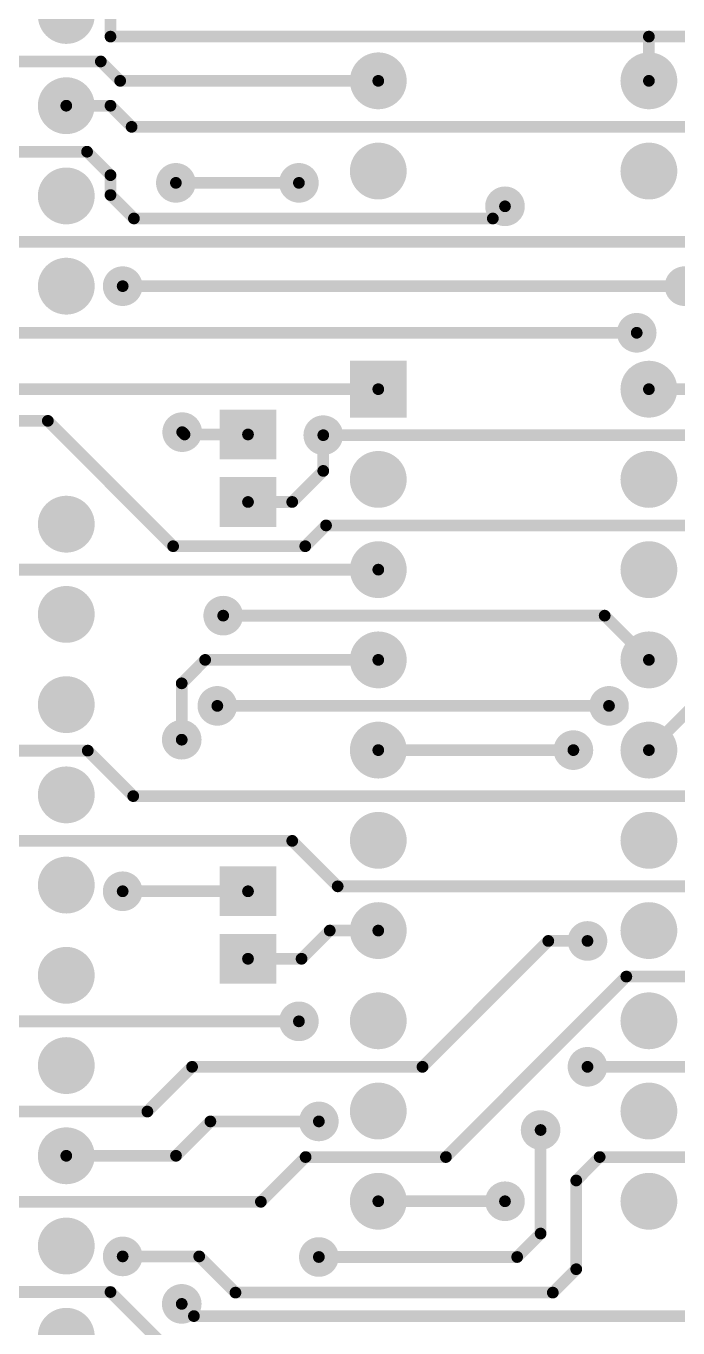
# Model space of a CAD drawing. Extents: x 0 to 107, y 0 to 143.
# Drawn here: x 30.72 to 49.08, y 32.93 to 69.58 of the extents above; entities that cross this region are included whole.
import ezdxf

# ---------------------------------------------------------------- set-up
doc = ezdxf.new("R2010")
doc.units = 0
for name, color, linetype in [('Top', 9, 'CONTINUOUS'), ('Top_Mask', 6, 'CONTINUOUS'), ('Top_Paste', 7, 'CONTINUOUS')]:
    doc.layers.add(name, color=color, linetype=linetype)

msp = doc.modelspace()

# ---------------------------------------------------------------- linework, layer by layer
at = {"layer": 'Top', "linetype": 'CONTINUOUS', "const_width": 0.33}
for points in [[(33.0955, 69.2802), (33.0955, 71.1701)], [(48.2567, 69.2802), (33.0955, 69.2802)], [(48.2567, 68.0351), (48.2567, 69.2802)], [(63.7354, 69.2802), (48.2567, 69.2802)], [(48.2567, 69.2802), (48.2567, 69.2802)], [(24.1905, 68.5803), (32.8229, 68.5803)], [(32.8229, 68.5803), (33.3681, 68.0351)], [(33.3681, 68.0351), (40.6367, 68.0351)], [(33.0955, 67.3352), (31.8504, 67.3352)], [(33.6904, 66.7403), (33.0955, 67.3352)], [(50.6567, 66.7403), (33.6904, 66.7403)], [(32.4355, 66.0403), (28.823, 66.0403)], [(33.0955, 65.3803), (32.4355, 66.0403)], [(33.0955, 64.8203), (33.0955, 65.3803)], [(34.9368, 65.1633), (38.4015, 65.1633)], [(33.7555, 64.1603), (33.0955, 64.8203)], [(44.2047, 64.5033), (43.8617, 64.1603)], [(44.2047, 64.5033), (44.2047, 64.5033)], [(43.8617, 64.1603), (33.7555, 64.1603)], [(50.2627, 63.5003), (5.0467, 63.5003)], [(33.4385, 62.2552), (49.2597, 62.2552)], [(24.8505, 60.9432), (47.9137, 60.9432)], [(40.6367, 59.3552), (19.2015, 59.3551)], [(48.2567, 59.3551), (54.4304, 59.3551)], [(31.3315, 58.4633), (22.4965, 58.4633)], [(34.8596, 54.9352), (31.3315, 58.4633)], [(35.1145, 58.1464), (35.1145, 58.1464)], [(35.1145, 58.1464), (35.1807, 58.0802)], [(35.1807, 58.0802), (36.9679, 58.0802)], [(39.0875, 57.0548), (39.0875, 58.0602)], [(39.0875, 58.0602), (51.5076, 58.0602)], [(38.213, 56.1802), (39.0875, 57.0548)], [(36.9679, 56.1802), (38.213, 56.1802)], [(39.1654, 55.5202), (38.5804, 54.9352)], [(49.5017, 55.5202), (39.1654, 55.5202)], [(38.5804, 54.9352), (34.8596, 54.9352)], [(30.1566, 54.2752), (40.6367, 54.2752)], [(36.2695, 52.9802), (47.0117, 52.9802)], [(47.0117, 52.9802), (48.2567, 51.7352)], [(35.1015, 51.0751), (35.7616, 51.7352)], [(35.7616, 51.7352), (40.6367, 51.7352)], [(35.1015, 49.4884), (35.1015, 51.0751)], [(47.1337, 50.4402), (36.1045, 50.4402)], [(49.5017, 50.4402), (48.2567, 49.1951)], [(32.4555, 49.1803), (8.048, 49.1803)], [(33.7356, 47.9002), (32.4555, 49.1803)], [(40.6367, 49.1951), (46.1308, 49.1952)], [(58.2754, 47.9002), (33.7356, 47.9002)], [(38.213, 46.6403), (13.5897, 46.6403)], [(39.4932, 45.3602), (38.213, 46.6403)], [(57.9954, 45.3602), (39.4932, 45.3602)], [(36.9679, 45.2214), (33.4385, 45.2215)], [(39.2698, 44.1152), (38.4761, 43.3214)], [(40.6367, 44.1152), (39.2698, 44.1152)], [(45.4247, 43.8232), (41.8817, 40.2802)], [(46.5277, 43.8232), (45.4247, 43.8232)], [(38.4761, 43.3214), (36.9679, 43.3214)], [(47.6217, 42.8202), (42.5417, 37.7402)], [(59.1642, 42.8202), (47.6217, 42.8202)], [(17.7333, 41.5603), (38.4015, 41.5603)], [(35.3941, 40.2802), (34.1342, 39.0203)], [(41.8817, 40.2802), (35.3941, 40.2802)], [(46.5277, 40.2802), (61.1454, 40.2802)], [(34.1342, 39.0203), (7.2053, 39.0203)], [(35.9081, 38.7432), (34.9401, 37.7752)], [(38.9628, 38.7432), (35.9081, 38.7432)], [(45.2077, 38.5012), (45.2077, 35.5862)], [(34.9401, 37.7752), (31.8504, 37.7752)], [(38.5899, 37.7402), (37.33, 36.4803)], [(42.5417, 37.7402), (38.5899, 37.7402)], [(46.2107, 37.0802), (46.8707, 37.7402)], [(46.8707, 37.7402), (63.6855, 37.7402)], [(46.2107, 34.5832), (46.2107, 37.0802)], [(40.6367, 36.4952), (44.2047, 36.4951)], [(37.33, 36.4803), (13.0366, 36.4803)], [(45.2077, 35.5862), (44.5477, 34.9262)], [(33.4385, 34.9433), (35.5945, 34.9433)], [(35.5945, 34.9433), (36.6145, 33.9232)], [(44.5477, 34.9262), (38.9628, 34.9262)], [(45.5507, 33.9232), (46.2107, 34.5832)], [(5.3896, 33.9403), (33.0955, 33.9403)], [(33.0955, 33.9403), (34.7756, 32.2602)], [(36.6145, 33.9232), (45.5507, 33.9232)], [(35.4445, 33.2632), (35.1015, 33.6062)], [(35.1015, 33.6062), (35.1015, 33.6062)], [(58.6054, 33.2632), (35.4445, 33.2632)]]:
    msp.add_lwpolyline(points, dxfattribs=at)
at = {"layer": 'Top', "linetype": 'CONTINUOUS'}
for points, const_width in [([(31.4754, 69.8752, 1), (32.2254, 69.8752, 1), (31.4754, 69.8752, 1)], 0.75), ([(33.013, 69.2802, 1), (33.178, 69.2802, 1), (33.013, 69.2802, 1)], 0.165), ([(33.013, 69.2802, 1), (33.178, 69.2802, 1), (33.013, 69.2802, 1)], 0.165), ([(48.1742, 69.2802, 1), (48.3392, 69.2802, 1), (48.1742, 69.2802, 1)], 0.165), ([(48.1742, 69.2802, 1), (48.3392, 69.2802, 1), (48.1742, 69.2802, 1)], 0.165), ([(48.1742, 69.2802, 1), (48.3392, 69.2802, 1), (48.1742, 69.2802, 1)], 0.165), ([(48.1742, 69.2802, 1), (48.3392, 69.2802, 1), (48.1742, 69.2802, 1)], 0.165), ([(32.7404, 68.5803, 1), (32.9054, 68.5803, 1), (32.7404, 68.5803, 1)], 0.165), ([(32.7404, 68.5803, 1), (32.9054, 68.5803, 1), (32.7404, 68.5803, 1)], 0.165), ([(40.2617, 68.0351, 1), (41.0117, 68.0351, 1), (40.2617, 68.0351, 1)], 0.75), ([(47.8817, 68.0351, 1), (48.6317, 68.0351, 1), (47.8817, 68.0351, 1)], 0.75), ([(33.2856, 68.0351, 1), (33.4506, 68.0351, 1), (33.2856, 68.0351, 1)], 0.165), ([(33.2856, 68.0351, 1), (33.4506, 68.0351, 1), (33.2856, 68.0351, 1)], 0.165), ([(40.5542, 68.0351, 1), (40.7192, 68.0351, 1), (40.5542, 68.0351, 1)], 0.165), ([(48.1742, 68.0351, 1), (48.3392, 68.0351, 1), (48.1742, 68.0351, 1)], 0.165), ([(31.4754, 67.3352, 1), (32.2254, 67.3352, 1), (31.4754, 67.3352, 1)], 0.75), ([(31.7679, 67.3352, 1), (31.9329, 67.3352, 1), (31.7679, 67.3352, 1)], 0.165), ([(33.013, 67.3352, 1), (33.178, 67.3352, 1), (33.013, 67.3352, 1)], 0.165), ([(33.013, 67.3352, 1), (33.178, 67.3352, 1), (33.013, 67.3352, 1)], 0.165), ([(33.6079, 66.7403, 1), (33.7729, 66.7403, 1), (33.6079, 66.7403, 1)], 0.165), ([(33.6079, 66.7403, 1), (33.7729, 66.7403, 1), (33.6079, 66.7403, 1)], 0.165), ([(32.353, 66.0403, 1), (32.518, 66.0403, 1), (32.353, 66.0403, 1)], 0.165), ([(32.353, 66.0403, 1), (32.518, 66.0403, 1), (32.353, 66.0403, 1)], 0.165), ([(40.2617, 65.4952, 1), (41.0117, 65.4952, 1), (40.2617, 65.4952, 1)], 0.75), ([(47.8817, 65.4952, 1), (48.6317, 65.4952, 1), (47.8817, 65.4952, 1)], 0.75), ([(34.6828, 65.1633, 1), (35.1908, 65.1633, 1), (34.6828, 65.1633, 1)], 0.508), ([(38.1475, 65.1633, 1), (38.6555, 65.1633, 1), (38.1475, 65.1633, 1)], 0.508), ([(31.4754, 64.7952, 1), (32.2254, 64.7952, 1), (31.4754, 64.7952, 1)], 0.75), ([(33.013, 65.3803, 1), (33.178, 65.3803, 1), (33.013, 65.3803, 1)], 0.165), ([(33.013, 65.3803, 1), (33.178, 65.3803, 1), (33.013, 65.3803, 1)], 0.165), ([(34.8543, 65.1633, 1), (35.0193, 65.1633, 1), (34.8543, 65.1633, 1)], 0.165), ([(38.319, 65.1633, 1), (38.484, 65.1633, 1), (38.319, 65.1633, 1)], 0.165), ([(33.013, 64.8203, 1), (33.178, 64.8203, 1), (33.013, 64.8203, 1)], 0.165), ([(33.013, 64.8203, 1), (33.178, 64.8203, 1), (33.013, 64.8203, 1)], 0.165), ([(43.9507, 64.5033, 1), (44.4587, 64.5033, 1), (43.9507, 64.5033, 1)], 0.508), ([(44.1222, 64.5033, 1), (44.2872, 64.5033, 1), (44.1222, 64.5033, 1)], 0.165), ([(44.1222, 64.5033, 1), (44.2872, 64.5033, 1), (44.1222, 64.5033, 1)], 0.165), ([(33.673, 64.1603, 1), (33.838, 64.1603, 1), (33.673, 64.1603, 1)], 0.165), ([(33.673, 64.1603, 1), (33.838, 64.1603, 1), (33.673, 64.1603, 1)], 0.165), ([(43.7792, 64.1603, 1), (43.9442, 64.1603, 1), (43.7792, 64.1603, 1)], 0.165), ([(43.7792, 64.1603, 1), (43.9442, 64.1603, 1), (43.7792, 64.1603, 1)], 0.165), ([(31.4754, 62.2552, 1), (32.2254, 62.2552, 1), (31.4754, 62.2552, 1)], 0.75), ([(33.1845, 62.2552, 1), (33.6925, 62.2552, 1), (33.1845, 62.2552, 1)], 0.508), ([(49.0057, 62.2552, 1), (49.5137, 62.2552, 1), (49.0057, 62.2552, 1)], 0.508), ([(33.356, 62.2552, 1), (33.521, 62.2552, 1), (33.356, 62.2552, 1)], 0.165), ([(47.6597, 60.9432, 1), (48.1677, 60.9432, 1), (47.6597, 60.9432, 1)], 0.508), ([(47.8312, 60.9432, 1), (47.9962, 60.9432, 1), (47.8312, 60.9432, 1)], 0.165), ([(47.8817, 59.3551, 1), (48.6317, 59.3551, 1), (47.8817, 59.3551, 1)], 0.75), ([(40.5542, 59.3552, 1), (40.7192, 59.3552, 1), (40.5542, 59.3552, 1)], 0.165), ([(48.1742, 59.3551, 1), (48.3392, 59.3551, 1), (48.1742, 59.3551, 1)], 0.165), ([(34.8605, 58.1464, 1), (35.3685, 58.1464, 1), (34.8605, 58.1464, 1)], 0.508), ([(31.249, 58.4633, 1), (31.414, 58.4633, 1), (31.249, 58.4633, 1)], 0.165), ([(31.249, 58.4633, 1), (31.414, 58.4633, 1), (31.249, 58.4633, 1)], 0.165), ([(35.032, 58.1464, 1), (35.197, 58.1464, 1), (35.032, 58.1464, 1)], 0.165), ([(35.032, 58.1464, 1), (35.197, 58.1464, 1), (35.032, 58.1464, 1)], 0.165), ([(38.8335, 58.0602, 1), (39.3415, 58.0602, 1), (38.8335, 58.0602, 1)], 0.508), ([(35.0982, 58.0802, 1), (35.2632, 58.0802, 1), (35.0982, 58.0802, 1)], 0.165), ([(35.0982, 58.0802, 1), (35.2632, 58.0802, 1), (35.0982, 58.0802, 1)], 0.165), ([(36.8854, 58.0802, 1), (37.0504, 58.0802, 1), (36.8854, 58.0802, 1)], 0.165), ([(39.005, 58.0602, 1), (39.17, 58.0602, 1), (39.005, 58.0602, 1)], 0.165), ([(39.005, 58.0602, 1), (39.17, 58.0602, 1), (39.005, 58.0602, 1)], 0.165), ([(40.2617, 56.8152, 1), (41.0117, 56.8152, 1), (40.2617, 56.8152, 1)], 0.75), ([(47.8817, 56.8151, 1), (48.6317, 56.8151, 1), (47.8817, 56.8151, 1)], 0.75), ([(39.005, 57.0548, 1), (39.17, 57.0548, 1), (39.005, 57.0548, 1)], 0.165), ([(39.005, 57.0548, 1), (39.17, 57.0548, 1), (39.005, 57.0548, 1)], 0.165), ([(31.4754, 55.5552, 1), (32.2254, 55.5552, 1), (31.4754, 55.5552, 1)], 0.75), ([(36.8854, 56.1802, 1), (37.0504, 56.1802, 1), (36.8854, 56.1802, 1)], 0.165), ([(38.1305, 56.1802, 1), (38.2955, 56.1802, 1), (38.1305, 56.1802, 1)], 0.165), ([(38.1305, 56.1802, 1), (38.2955, 56.1802, 1), (38.1305, 56.1802, 1)], 0.165), ([(39.0829, 55.5202, 1), (39.2479, 55.5202, 1), (39.0829, 55.5202, 1)], 0.165), ([(39.0829, 55.5202, 1), (39.2479, 55.5202, 1), (39.0829, 55.5202, 1)], 0.165), ([(34.7771, 54.9352, 1), (34.9421, 54.9352, 1), (34.7771, 54.9352, 1)], 0.165), ([(34.7771, 54.9352, 1), (34.9421, 54.9352, 1), (34.7771, 54.9352, 1)], 0.165), ([(38.4979, 54.9352, 1), (38.6629, 54.9352, 1), (38.4979, 54.9352, 1)], 0.165), ([(38.4979, 54.9352, 1), (38.6629, 54.9352, 1), (38.4979, 54.9352, 1)], 0.165), ([(40.2617, 54.2752, 1), (41.0117, 54.2752, 1), (40.2617, 54.2752, 1)], 0.75), ([(47.8817, 54.2751, 1), (48.6317, 54.2751, 1), (47.8817, 54.2751, 1)], 0.75), ([(40.5542, 54.2752, 1), (40.7192, 54.2752, 1), (40.5542, 54.2752, 1)], 0.165), ([(31.4754, 53.0152, 1), (32.2254, 53.0152, 1), (31.4754, 53.0152, 1)], 0.75), ([(36.0155, 52.9802, 1), (36.5235, 52.9802, 1), (36.0155, 52.9802, 1)], 0.508), ([(36.187, 52.9802, 1), (36.352, 52.9802, 1), (36.187, 52.9802, 1)], 0.165), ([(46.9292, 52.9802, 1), (47.0942, 52.9802, 1), (46.9292, 52.9802, 1)], 0.165), ([(46.9292, 52.9802, 1), (47.0942, 52.9802, 1), (46.9292, 52.9802, 1)], 0.165), ([(40.2617, 51.7352, 1), (41.0117, 51.7352, 1), (40.2617, 51.7352, 1)], 0.75), ([(47.8817, 51.7352, 1), (48.6317, 51.7352, 1), (47.8817, 51.7352, 1)], 0.75), ([(35.6791, 51.7352, 1), (35.8441, 51.7352, 1), (35.6791, 51.7352, 1)], 0.165), ([(35.6791, 51.7352, 1), (35.8441, 51.7352, 1), (35.6791, 51.7352, 1)], 0.165), ([(40.5542, 51.7352, 1), (40.7192, 51.7352, 1), (40.5542, 51.7352, 1)], 0.165), ([(48.1742, 51.7352, 1), (48.3392, 51.7352, 1), (48.1742, 51.7352, 1)], 0.165), ([(31.4754, 50.4752, 1), (32.2254, 50.4752, 1), (31.4754, 50.4752, 1)], 0.75), ([(35.019, 51.0751, 1), (35.184, 51.0751, 1), (35.019, 51.0751, 1)], 0.165), ([(35.019, 51.0751, 1), (35.184, 51.0751, 1), (35.019, 51.0751, 1)], 0.165), ([(35.8505, 50.4402, 1), (36.3585, 50.4402, 1), (35.8505, 50.4402, 1)], 0.508), ([(46.8797, 50.4402, 1), (47.3877, 50.4402, 1), (46.8797, 50.4402, 1)], 0.508), ([(36.022, 50.4402, 1), (36.187, 50.4402, 1), (36.022, 50.4402, 1)], 0.165), ([(47.0512, 50.4402, 1), (47.2162, 50.4402, 1), (47.0512, 50.4402, 1)], 0.165), ([(34.8475, 49.4884, 1), (35.3555, 49.4884, 1), (34.8475, 49.4884, 1)], 0.508), ([(40.2617, 49.1951, 1), (41.0117, 49.1951, 1), (40.2617, 49.1951, 1)], 0.75), ([(47.8817, 49.1951, 1), (48.6317, 49.1951, 1), (47.8817, 49.1951, 1)], 0.75), ([(35.019, 49.4884, 1), (35.184, 49.4884, 1), (35.019, 49.4884, 1)], 0.165), ([(45.8768, 49.1952, 1), (46.3848, 49.1952, 1), (45.8768, 49.1952, 1)], 0.508), ([(32.373, 49.1803, 1), (32.538, 49.1803, 1), (32.373, 49.1803, 1)], 0.165), ([(32.373, 49.1803, 1), (32.538, 49.1803, 1), (32.373, 49.1803, 1)], 0.165), ([(40.5542, 49.1951, 1), (40.7192, 49.1951, 1), (40.5542, 49.1951, 1)], 0.165), ([(46.0483, 49.1952, 1), (46.2133, 49.1952, 1), (46.0483, 49.1952, 1)], 0.165), ([(48.1742, 49.1951, 1), (48.3392, 49.1951, 1), (48.1742, 49.1951, 1)], 0.165), ([(31.4754, 47.9352, 1), (32.2254, 47.9352, 1), (31.4754, 47.9352, 1)], 0.75), ([(33.6531, 47.9002, 1), (33.8181, 47.9002, 1), (33.6531, 47.9002, 1)], 0.165), ([(33.6531, 47.9002, 1), (33.8181, 47.9002, 1), (33.6531, 47.9002, 1)], 0.165), ([(40.2617, 46.6551, 1), (41.0117, 46.6551, 1), (40.2617, 46.6551, 1)], 0.75), ([(47.8817, 46.6551, 1), (48.6317, 46.6551, 1), (47.8817, 46.6551, 1)], 0.75), ([(38.1305, 46.6403, 1), (38.2955, 46.6403, 1), (38.1305, 46.6403, 1)], 0.165), ([(38.1305, 46.6403, 1), (38.2955, 46.6403, 1), (38.1305, 46.6403, 1)], 0.165), ([(31.4754, 45.3952, 1), (32.2254, 45.3952, 1), (31.4754, 45.3952, 1)], 0.75), ([(33.1845, 45.2215, 1), (33.6925, 45.2215, 1), (33.1845, 45.2215, 1)], 0.508), ([(39.4107, 45.3602, 1), (39.5757, 45.3602, 1), (39.4107, 45.3602, 1)], 0.165), ([(39.4107, 45.3602, 1), (39.5757, 45.3602, 1), (39.4107, 45.3602, 1)], 0.165), ([(33.356, 45.2215, 1), (33.521, 45.2215, 1), (33.356, 45.2215, 1)], 0.165), ([(36.8854, 45.2214, 1), (37.0504, 45.2214, 1), (36.8854, 45.2214, 1)], 0.165), ([(40.2617, 44.1152, 1), (41.0117, 44.1152, 1), (40.2617, 44.1152, 1)], 0.75), ([(47.8817, 44.1152, 1), (48.6317, 44.1152, 1), (47.8817, 44.1152, 1)], 0.75), ([(39.1873, 44.1152, 1), (39.3523, 44.1152, 1), (39.1873, 44.1152, 1)], 0.165), ([(39.1873, 44.1152, 1), (39.3523, 44.1152, 1), (39.1873, 44.1152, 1)], 0.165), ([(40.5542, 44.1152, 1), (40.7192, 44.1152, 1), (40.5542, 44.1152, 1)], 0.165), ([(45.3422, 43.8232, 1), (45.5072, 43.8232, 1), (45.3422, 43.8232, 1)], 0.165), ([(45.3422, 43.8232, 1), (45.5072, 43.8232, 1), (45.3422, 43.8232, 1)], 0.165), ([(46.2737, 43.8232, 1), (46.7817, 43.8232, 1), (46.2737, 43.8232, 1)], 0.508), ([(46.4452, 43.8232, 1), (46.6102, 43.8232, 1), (46.4452, 43.8232, 1)], 0.165), ([(31.4754, 42.8552, 1), (32.2254, 42.8552, 1), (31.4754, 42.8552, 1)], 0.75), ([(36.8854, 43.3214, 1), (37.0504, 43.3214, 1), (36.8854, 43.3214, 1)], 0.165), ([(38.3936, 43.3214, 1), (38.5586, 43.3214, 1), (38.3936, 43.3214, 1)], 0.165), ([(38.3936, 43.3214, 1), (38.5586, 43.3214, 1), (38.3936, 43.3214, 1)], 0.165), ([(47.5392, 42.8202, 1), (47.7042, 42.8202, 1), (47.5392, 42.8202, 1)], 0.165), ([(47.5392, 42.8202, 1), (47.7042, 42.8202, 1), (47.5392, 42.8202, 1)], 0.165), ([(40.2617, 41.5751, 1), (41.0117, 41.5751, 1), (40.2617, 41.5751, 1)], 0.75), ([(47.8817, 41.5751, 1), (48.6317, 41.5751, 1), (47.8817, 41.5751, 1)], 0.75), ([(38.1475, 41.5603, 1), (38.6555, 41.5603, 1), (38.1475, 41.5603, 1)], 0.508), ([(38.319, 41.5603, 1), (38.484, 41.5603, 1), (38.319, 41.5603, 1)], 0.165), ([(31.4754, 40.3152, 1), (32.2254, 40.3152, 1), (31.4754, 40.3152, 1)], 0.75), ([(46.2737, 40.2802, 1), (46.7817, 40.2802, 1), (46.2737, 40.2802, 1)], 0.508), ([(35.3116, 40.2802, 1), (35.4766, 40.2802, 1), (35.3116, 40.2802, 1)], 0.165), ([(35.3116, 40.2802, 1), (35.4766, 40.2802, 1), (35.3116, 40.2802, 1)], 0.165), ([(41.7992, 40.2802, 1), (41.9642, 40.2802, 1), (41.7992, 40.2802, 1)], 0.165), ([(41.7992, 40.2802, 1), (41.9642, 40.2802, 1), (41.7992, 40.2802, 1)], 0.165), ([(46.4452, 40.2802, 1), (46.6102, 40.2802, 1), (46.4452, 40.2802, 1)], 0.165), ([(40.2617, 39.0351, 1), (41.0117, 39.0351, 1), (40.2617, 39.0351, 1)], 0.75), ([(47.8817, 39.0351, 1), (48.6317, 39.0351, 1), (47.8817, 39.0351, 1)], 0.75), ([(38.7088, 38.7432, 1), (39.2168, 38.7432, 1), (38.7088, 38.7432, 1)], 0.508), ([(34.0517, 39.0203, 1), (34.2167, 39.0203, 1), (34.0517, 39.0203, 1)], 0.165), ([(34.0517, 39.0203, 1), (34.2167, 39.0203, 1), (34.0517, 39.0203, 1)], 0.165), ([(35.8256, 38.7432, 1), (35.9906, 38.7432, 1), (35.8256, 38.7432, 1)], 0.165), ([(35.8256, 38.7432, 1), (35.9906, 38.7432, 1), (35.8256, 38.7432, 1)], 0.165), ([(38.8803, 38.7432, 1), (39.0453, 38.7432, 1), (38.8803, 38.7432, 1)], 0.165), ([(44.9537, 38.5012, 1), (45.4617, 38.5012, 1), (44.9537, 38.5012, 1)], 0.508), ([(31.4754, 37.7752, 1), (32.2254, 37.7752, 1), (31.4754, 37.7752, 1)], 0.75), ([(45.1252, 38.5012, 1), (45.2902, 38.5012, 1), (45.1252, 38.5012, 1)], 0.165), ([(31.7679, 37.7752, 1), (31.9329, 37.7752, 1), (31.7679, 37.7752, 1)], 0.165), ([(34.8576, 37.7752, 1), (35.0226, 37.7752, 1), (34.8576, 37.7752, 1)], 0.165), ([(34.8576, 37.7752, 1), (35.0226, 37.7752, 1), (34.8576, 37.7752, 1)], 0.165), ([(38.5074, 37.7402, 1), (38.6724, 37.7402, 1), (38.5074, 37.7402, 1)], 0.165), ([(38.5074, 37.7402, 1), (38.6724, 37.7402, 1), (38.5074, 37.7402, 1)], 0.165), ([(42.4592, 37.7402, 1), (42.6242, 37.7402, 1), (42.4592, 37.7402, 1)], 0.165), ([(42.4592, 37.7402, 1), (42.6242, 37.7402, 1), (42.4592, 37.7402, 1)], 0.165), ([(46.7882, 37.7402, 1), (46.9532, 37.7402, 1), (46.7882, 37.7402, 1)], 0.165), ([(46.7882, 37.7402, 1), (46.9532, 37.7402, 1), (46.7882, 37.7402, 1)], 0.165), ([(40.2617, 36.4952, 1), (41.0117, 36.4952, 1), (40.2617, 36.4952, 1)], 0.75), ([(46.1282, 37.0802, 1), (46.2932, 37.0802, 1), (46.1282, 37.0802, 1)], 0.165), ([(46.1282, 37.0802, 1), (46.2932, 37.0802, 1), (46.1282, 37.0802, 1)], 0.165), ([(47.8817, 36.4952, 1), (48.6317, 36.4952, 1), (47.8817, 36.4952, 1)], 0.75), ([(40.5542, 36.4952, 1), (40.7192, 36.4952, 1), (40.5542, 36.4952, 1)], 0.165), ([(43.9507, 36.4951, 1), (44.4587, 36.4951, 1), (43.9507, 36.4951, 1)], 0.508), ([(44.1222, 36.4951, 1), (44.2872, 36.4951, 1), (44.1222, 36.4951, 1)], 0.165), ([(37.2475, 36.4803, 1), (37.4125, 36.4803, 1), (37.2475, 36.4803, 1)], 0.165), ([(37.2475, 36.4803, 1), (37.4125, 36.4803, 1), (37.2475, 36.4803, 1)], 0.165), ([(31.4754, 35.2352, 1), (32.2254, 35.2352, 1), (31.4754, 35.2352, 1)], 0.75), ([(45.1252, 35.5862, 1), (45.2902, 35.5862, 1), (45.1252, 35.5862, 1)], 0.165), ([(45.1252, 35.5862, 1), (45.2902, 35.5862, 1), (45.1252, 35.5862, 1)], 0.165), ([(33.1845, 34.9433, 1), (33.6925, 34.9433, 1), (33.1845, 34.9433, 1)], 0.508), ([(38.7088, 34.9262, 1), (39.2168, 34.9262, 1), (38.7088, 34.9262, 1)], 0.508), ([(33.356, 34.9433, 1), (33.521, 34.9433, 1), (33.356, 34.9433, 1)], 0.165), ([(35.512, 34.9433, 1), (35.677, 34.9433, 1), (35.512, 34.9433, 1)], 0.165), ([(35.512, 34.9433, 1), (35.677, 34.9433, 1), (35.512, 34.9433, 1)], 0.165), ([(38.8803, 34.9262, 1), (39.0453, 34.9262, 1), (38.8803, 34.9262, 1)], 0.165), ([(44.4652, 34.9262, 1), (44.6302, 34.9262, 1), (44.4652, 34.9262, 1)], 0.165), ([(44.4652, 34.9262, 1), (44.6302, 34.9262, 1), (44.4652, 34.9262, 1)], 0.165), ([(46.1282, 34.5832, 1), (46.2932, 34.5832, 1), (46.1282, 34.5832, 1)], 0.165), ([(46.1282, 34.5832, 1), (46.2932, 34.5832, 1), (46.1282, 34.5832, 1)], 0.165), ([(33.013, 33.9403, 1), (33.178, 33.9403, 1), (33.013, 33.9403, 1)], 0.165), ([(33.013, 33.9403, 1), (33.178, 33.9403, 1), (33.013, 33.9403, 1)], 0.165), ([(34.8475, 33.6062, 1), (35.3555, 33.6062, 1), (34.8475, 33.6062, 1)], 0.508), ([(36.532, 33.9232, 1), (36.697, 33.9232, 1), (36.532, 33.9232, 1)], 0.165), ([(36.532, 33.9232, 1), (36.697, 33.9232, 1), (36.532, 33.9232, 1)], 0.165), ([(45.4682, 33.9232, 1), (45.6332, 33.9232, 1), (45.4682, 33.9232, 1)], 0.165), ([(45.4682, 33.9232, 1), (45.6332, 33.9232, 1), (45.4682, 33.9232, 1)], 0.165), ([(35.019, 33.6062, 1), (35.184, 33.6062, 1), (35.019, 33.6062, 1)], 0.165), ([(35.019, 33.6062, 1), (35.184, 33.6062, 1), (35.019, 33.6062, 1)], 0.165), ([(31.4754, 32.6952, 1), (32.2254, 32.6952, 1), (31.4754, 32.6952, 1)], 0.75), ([(35.362, 33.2632, 1), (35.527, 33.2632, 1), (35.362, 33.2632, 1)], 0.165), ([(35.362, 33.2632, 1), (35.527, 33.2632, 1), (35.362, 33.2632, 1)], 0.165)]:
    msp.add_lwpolyline(points, format="xyb", dxfattribs=dict(at, const_width=const_width))
at = {"layer": 'Top'}
for points in [[(39.8867, 60.1052), (41.3867, 60.1052), (39.8867, 58.6052), (41.3867, 58.6052)], [(36.2179, 58.7302), (37.7179, 58.7302), (36.2179, 57.4302), (37.7179, 57.4302)], [(36.2179, 56.8302), (37.7179, 56.8302), (36.2179, 55.5302), (37.7179, 55.5302)], [(36.2179, 45.8714), (37.7179, 45.8714), (36.2179, 44.5714), (37.7179, 44.5714)], [(36.2179, 43.9714), (37.7179, 43.9714), (36.2179, 42.6714), (37.7179, 42.6714)]]:
    msp.add_solid(points, dxfattribs=at)
at = {"layer": 'Top_Mask', "linetype": 'CONTINUOUS'}
for points, const_width in [([(31.4504, 69.8752, 1), (32.2504, 69.8752, 1), (31.4504, 69.8752, 1)], 0.8), ([(40.2367, 68.0351, 1), (41.0367, 68.0351, 1), (40.2367, 68.0351, 1)], 0.8), ([(47.8567, 68.0351, 1), (48.6567, 68.0351, 1), (47.8567, 68.0351, 1)], 0.8), ([(31.4504, 67.3352, 1), (32.2504, 67.3352, 1), (31.4504, 67.3352, 1)], 0.8), ([(40.2367, 65.4952, 1), (41.0367, 65.4952, 1), (40.2367, 65.4952, 1)], 0.8), ([(47.8567, 65.4952, 1), (48.6567, 65.4952, 1), (47.8567, 65.4952, 1)], 0.8), ([(34.6578, 65.1633, 1), (35.2158, 65.1633, 1), (34.6578, 65.1633, 1)], 0.558), ([(38.1225, 65.1633, 1), (38.6805, 65.1633, 1), (38.1225, 65.1633, 1)], 0.558), ([(31.4504, 64.7952, 1), (32.2504, 64.7952, 1), (31.4504, 64.7952, 1)], 0.8), ([(43.9257, 64.5033, 1), (44.4837, 64.5033, 1), (43.9257, 64.5033, 1)], 0.558), ([(31.4504, 62.2552, 1), (32.2504, 62.2552, 1), (31.4504, 62.2552, 1)], 0.8), ([(33.1595, 62.2552, 1), (33.7175, 62.2552, 1), (33.1595, 62.2552, 1)], 0.558), ([(48.9807, 62.2552, 1), (49.5387, 62.2552, 1), (48.9807, 62.2552, 1)], 0.558), ([(47.6347, 60.9432, 1), (48.1927, 60.9432, 1), (47.6347, 60.9432, 1)], 0.558), ([(47.8567, 59.3551, 1), (48.6567, 59.3551, 1), (47.8567, 59.3551, 1)], 0.8), ([(34.8355, 58.1464, 1), (35.3935, 58.1464, 1), (34.8355, 58.1464, 1)], 0.558), ([(38.8085, 58.0602, 1), (39.3665, 58.0602, 1), (38.8085, 58.0602, 1)], 0.558), ([(40.2367, 56.8152, 1), (41.0367, 56.8152, 1), (40.2367, 56.8152, 1)], 0.8), ([(47.8567, 56.8151, 1), (48.6567, 56.8151, 1), (47.8567, 56.8151, 1)], 0.8), ([(31.4504, 55.5552, 1), (32.2504, 55.5552, 1), (31.4504, 55.5552, 1)], 0.8), ([(40.2367, 54.2752, 1), (41.0367, 54.2752, 1), (40.2367, 54.2752, 1)], 0.8), ([(47.8567, 54.2751, 1), (48.6567, 54.2751, 1), (47.8567, 54.2751, 1)], 0.8), ([(31.4504, 53.0152, 1), (32.2504, 53.0152, 1), (31.4504, 53.0152, 1)], 0.8), ([(35.9905, 52.9802, 1), (36.5485, 52.9802, 1), (35.9905, 52.9802, 1)], 0.558), ([(40.2367, 51.7352, 1), (41.0367, 51.7352, 1), (40.2367, 51.7352, 1)], 0.8), ([(47.8567, 51.7352, 1), (48.6567, 51.7352, 1), (47.8567, 51.7352, 1)], 0.8), ([(31.4504, 50.4752, 1), (32.2504, 50.4752, 1), (31.4504, 50.4752, 1)], 0.8), ([(35.8255, 50.4402, 1), (36.3835, 50.4402, 1), (35.8255, 50.4402, 1)], 0.558), ([(46.8547, 50.4402, 1), (47.4127, 50.4402, 1), (46.8547, 50.4402, 1)], 0.558), ([(34.8225, 49.4884, 1), (35.3805, 49.4884, 1), (34.8225, 49.4884, 1)], 0.558), ([(40.2367, 49.1951, 1), (41.0367, 49.1951, 1), (40.2367, 49.1951, 1)], 0.8), ([(47.8567, 49.1951, 1), (48.6567, 49.1951, 1), (47.8567, 49.1951, 1)], 0.8), ([(45.8518, 49.1952, 1), (46.4098, 49.1952, 1), (45.8518, 49.1952, 1)], 0.558), ([(31.4504, 47.9352, 1), (32.2504, 47.9352, 1), (31.4504, 47.9352, 1)], 0.8), ([(40.2367, 46.6551, 1), (41.0367, 46.6551, 1), (40.2367, 46.6551, 1)], 0.8), ([(47.8567, 46.6551, 1), (48.6567, 46.6551, 1), (47.8567, 46.6551, 1)], 0.8), ([(31.4504, 45.3952, 1), (32.2504, 45.3952, 1), (31.4504, 45.3952, 1)], 0.8), ([(33.1595, 45.2215, 1), (33.7175, 45.2215, 1), (33.1595, 45.2215, 1)], 0.558), ([(40.2367, 44.1152, 1), (41.0367, 44.1152, 1), (40.2367, 44.1152, 1)], 0.8), ([(47.8567, 44.1152, 1), (48.6567, 44.1152, 1), (47.8567, 44.1152, 1)], 0.8), ([(46.2487, 43.8232, 1), (46.8067, 43.8232, 1), (46.2487, 43.8232, 1)], 0.558), ([(31.4504, 42.8552, 1), (32.2504, 42.8552, 1), (31.4504, 42.8552, 1)], 0.8), ([(40.2367, 41.5751, 1), (41.0367, 41.5751, 1), (40.2367, 41.5751, 1)], 0.8), ([(47.8567, 41.5751, 1), (48.6567, 41.5751, 1), (47.8567, 41.5751, 1)], 0.8), ([(38.1225, 41.5603, 1), (38.6805, 41.5603, 1), (38.1225, 41.5603, 1)], 0.558), ([(31.4504, 40.3152, 1), (32.2504, 40.3152, 1), (31.4504, 40.3152, 1)], 0.8), ([(46.2487, 40.2802, 1), (46.8067, 40.2802, 1), (46.2487, 40.2802, 1)], 0.558), ([(40.2367, 39.0351, 1), (41.0367, 39.0351, 1), (40.2367, 39.0351, 1)], 0.8), ([(47.8567, 39.0351, 1), (48.6567, 39.0351, 1), (47.8567, 39.0351, 1)], 0.8), ([(38.6838, 38.7432, 1), (39.2418, 38.7432, 1), (38.6838, 38.7432, 1)], 0.558), ([(44.9287, 38.5012, 1), (45.4867, 38.5012, 1), (44.9287, 38.5012, 1)], 0.558), ([(31.4504, 37.7752, 1), (32.2504, 37.7752, 1), (31.4504, 37.7752, 1)], 0.8), ([(40.2367, 36.4952, 1), (41.0367, 36.4952, 1), (40.2367, 36.4952, 1)], 0.8), ([(43.9257, 36.4951, 1), (44.4837, 36.4951, 1), (43.9257, 36.4951, 1)], 0.558), ([(47.8567, 36.4952, 1), (48.6567, 36.4952, 1), (47.8567, 36.4952, 1)], 0.8), ([(31.4504, 35.2352, 1), (32.2504, 35.2352, 1), (31.4504, 35.2352, 1)], 0.8), ([(33.1595, 34.9433, 1), (33.7175, 34.9433, 1), (33.1595, 34.9433, 1)], 0.558), ([(38.6838, 34.9262, 1), (39.2418, 34.9262, 1), (38.6838, 34.9262, 1)], 0.558), ([(34.8225, 33.6062, 1), (35.3805, 33.6062, 1), (34.8225, 33.6062, 1)], 0.558), ([(31.4504, 32.6952, 1), (32.2504, 32.6952, 1), (31.4504, 32.6952, 1)], 0.8)]:
    msp.add_lwpolyline(points, format="xyb", dxfattribs=dict(at, const_width=const_width))
at = {"layer": 'Top_Mask'}
for points in [[(39.8367, 60.1552), (41.4367, 60.1552), (39.8367, 58.5552), (41.4367, 58.5552)], [(36.1679, 58.7802), (37.7679, 58.7802), (36.1679, 57.3802), (37.7679, 57.3802)], [(36.1679, 56.8802), (37.7679, 56.8802), (36.1679, 55.4802), (37.7679, 55.4802)], [(36.1679, 45.9214), (37.7679, 45.9214), (36.1679, 44.5214), (37.7679, 44.5214)], [(36.1679, 44.0214), (37.7679, 44.0214), (36.1679, 42.6214), (37.7679, 42.6214)]]:
    msp.add_solid(points, dxfattribs=at)
at = {"layer": 'Top_Paste'}
for points in [[(36.2679, 58.6802), (37.6679, 58.6802), (36.2679, 57.4802), (37.6679, 57.4802)], [(36.2679, 56.7802), (37.6679, 56.7802), (36.2679, 55.5802), (37.6679, 55.5802)], [(36.2679, 45.8214), (37.6679, 45.8214), (36.2679, 44.6214), (37.6679, 44.6214)], [(36.2679, 43.9214), (37.6679, 43.9214), (36.2679, 42.7214), (37.6679, 42.7214)]]:
    msp.add_solid(points, dxfattribs=at)

doc.saveas('drawing.dxf')
